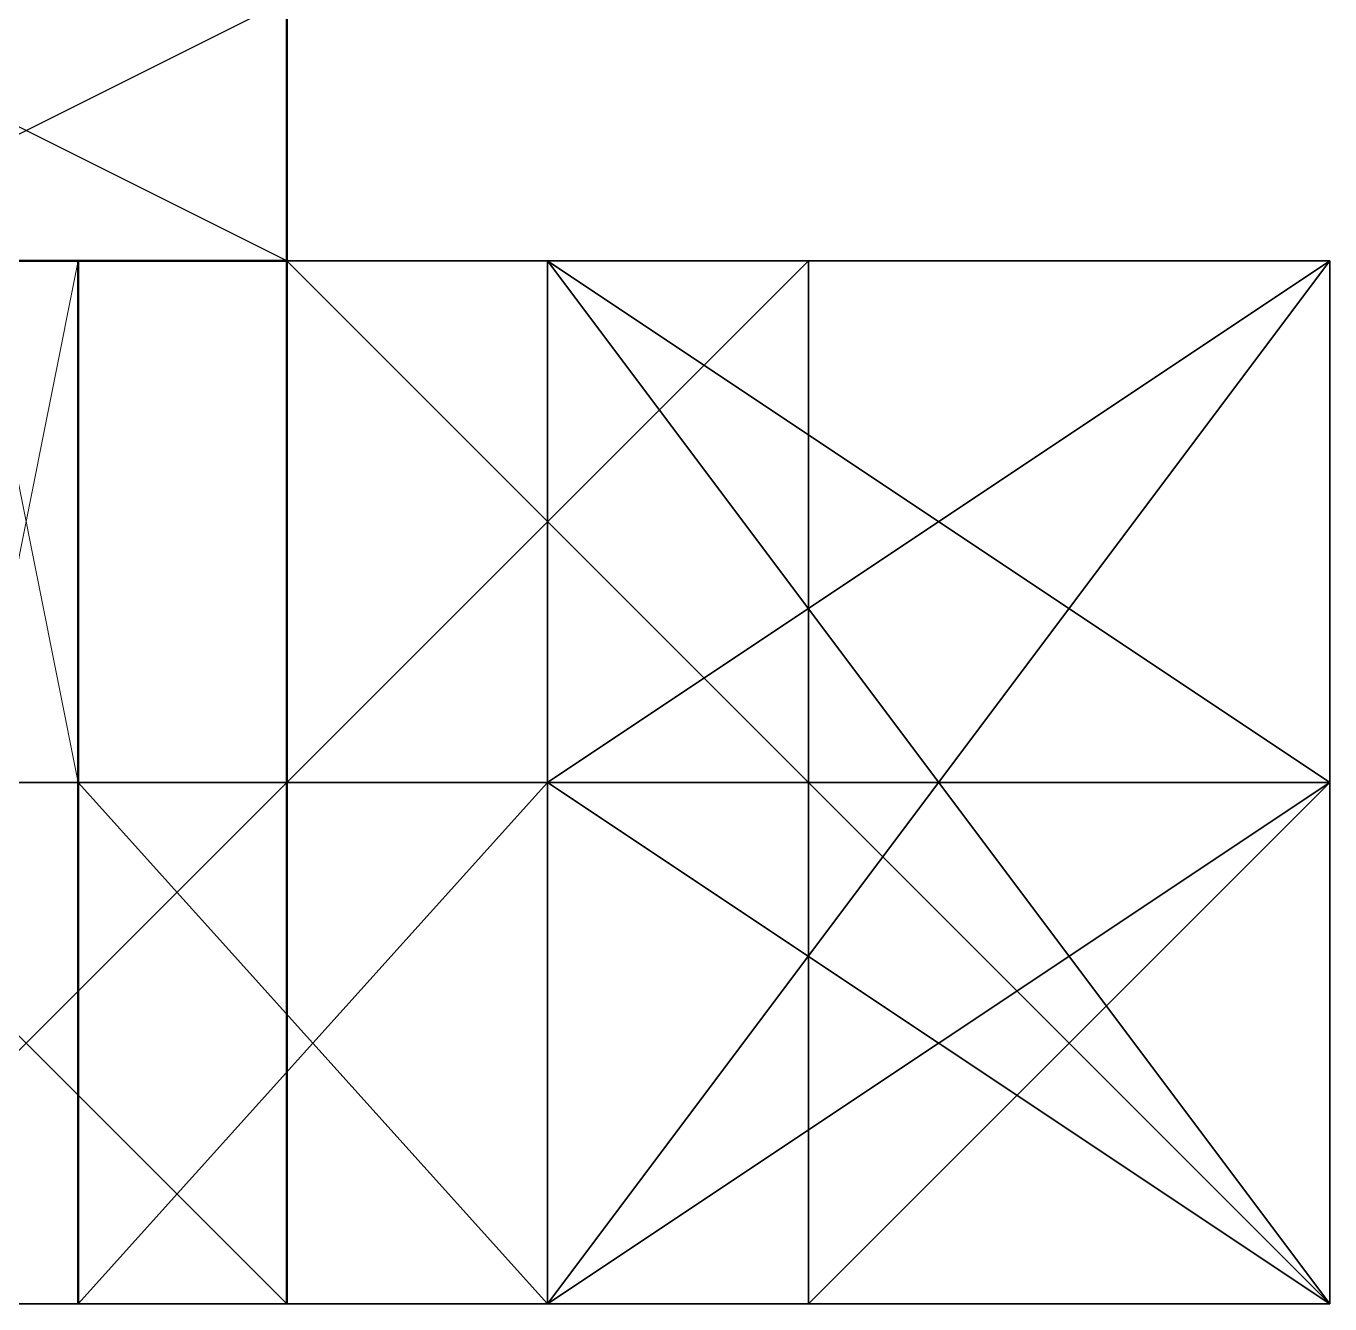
# Model space of a CAD drawing. Header units: metres. Extents: x -300 to 244, y -1173 to 40.
# Drawn here: x -280 to -260, y 0 to 19.6 of the extents above; entities that cross this region are included whole.
import ezdxf

# ---------------------------------------------------------------- set-up
doc = ezdxf.new("R2010")
doc.units = ezdxf.units.M
for name, color, linetype, lineweight in [('beam_x', 3, 'Continuous', 35), ('beam_y', 30, 'Continuous', 35), ('brace_floor', 7, 'Continuous', 18), ('brace_space', 250, 'Continuous', 35), ('brace_xz', 1, 'Continuous', 25), ('brace_yz', 6, 'Continuous', 25), ('bridge_beam', 6, 'Continuous', 50), ('bridge_brace_bot', 220, 'Continuous', 30), ('bridge_brace_face', 230, 'Continuous', 30), ('bridge_brace_top', 210, 'Continuous', 30), ('bridge_column', 200, 'Continuous', 40), ('bridge_shear_yz', 10, 'Continuous', 40), ('bridge_truss_side', 6, 'Continuous', 35), ('column', 5, 'Continuous', 50), ('core_wall', 44, 'Continuous', 50), ('OUTLINE', 9, 'Continuous', 25)]:
    doc.layers.add(name, color=color, linetype=linetype, lineweight=lineweight)

msp = doc.modelspace()

# ---------------------------------------------------------------- linework, layer by layer
at = {"layer": 'beam_x'}
for p, q in [((-284, 16), (-276, 16)), ((-284, 16, 9), (-276, 16, 9)), ((-284, 16, 15), (-276, 16, 15)), ((-284, 16, 21), (-276, 16, 21)), ((-284, 16, 27), (-276, 16, 27)), ((-284, 16, 33), (-276, 16, 33)), ((-284, 16, 39), (-276, 16, 39)), ((-284, 16, 45), (-276, 16, 45)), ((-284, 16, 51), (-276, 16, 51)), ((-284, 16, 57), (-276, 16, 57)), ((-284, 16, 63), (-276, 16, 63)), ((-284, 16, 69), (-276, 16, 69)), ((-284, 16, 75), (-276, 16, 75)), ((-280.8, 16, 81), (-279.2, 16, 81)), ((-280.8, 16, 87), (-279.2, 16, 87)), ((-280.8, 16, 93), (-279.2, 16, 93)), ((-280.8, 16, 99), (-279.2, 16, 99)), ((-280.8, 16, 105), (-279.2, 16, 105)), ((-280.8, 16, 111), (-279.2, 16, 111)), ((-280.8, 16, 117), (-279.2, 16, 117)), ((-280.8, 16, 123), (-279.2, 16, 123)), ((-280.8, 16, 129), (-279.2, 16, 129)), ((-280.8, 16, 135), (-279.2, 16, 135)), ((-280.8, 16, 141), (-279.2, 16, 141)), ((-280.8, 16, 147), (-279.2, 16, 147)), ((-280.8, 16, 153), (-279.2, 16, 153)), ((-279.2, 16, 81), (-272, 16, 81)), ((-279.2, 16, 87), (-272, 16, 87)), ((-279.2, 16, 93), (-272, 16, 93)), ((-279.2, 16, 99), (-272, 16, 99)), ((-279.2, 16, 105), (-272, 16, 105)), ((-279.2, 16, 111), (-272, 16, 111)), ((-279.2, 16, 117), (-272, 16, 117)), ((-279.2, 16, 123), (-272, 16, 123)), ((-279.2, 16, 129), (-272, 16, 129)), ((-279.2, 16, 135), (-272, 16, 135)), ((-279.2, 16, 141), (-272, 16, 141)), ((-279.2, 16, 147), (-272, 16, 147)), ((-279.2, 16, 153), (-272, 16, 153)), ((-276, 16), (-268, 16)), ((-276, 16, 9), (-268, 16, 9)), ((-276, 16, 15), (-268, 16, 15)), ((-276, 16, 21), (-268, 16, 21)), ((-276, 16, 27), (-268, 16, 27)), ((-276, 16, 33), (-268, 16, 33)), ((-276, 16, 39), (-268, 16, 39)), ((-276, 16, 45), (-268, 16, 45)), ((-276, 16, 51), (-268, 16, 51)), ((-276, 16, 57), (-268, 16, 57)), ((-276, 16, 63), (-268, 16, 63)), ((-276, 16, 69), (-268, 16, 69)), ((-276, 16, 75), (-268, 16, 75)), ((-268, 16), (-260, 16)), ((-268, 16, 9), (-260, 16, 9)), ((-268, 16, 15), (-260, 16, 15)), ((-268, 16, 21), (-260, 16, 21)), ((-268, 16, 27), (-260, 16, 27)), ((-268, 16, 33), (-260, 16, 33)), ((-268, 16, 39), (-260, 16, 39)), ((-268, 16, 45), (-260, 16, 45)), ((-268, 16, 51), (-260, 16, 51)), ((-268, 16, 57), (-260, 16, 57)), ((-268, 16, 63), (-260, 16, 63)), ((-268, 16, 69), (-260, 16, 69)), ((-268, 16, 75), (-260, 16, 75)), ((-284, 8), (-276, 8)), ((-284, 8, 9), (-276, 8, 9)), ((-284, 8, 15), (-276, 8, 15)), ((-284, 8, 21), (-276, 8, 21)), ((-284, 8, 27), (-276, 8, 27)), ((-284, 8, 33), (-276, 8, 33)), ((-284, 8, 39), (-276, 8, 39)), ((-284, 8, 45), (-276, 8, 45)), ((-284, 8, 51), (-276, 8, 51)), ((-284, 8, 57), (-276, 8, 57)), ((-284, 8, 63), (-276, 8, 63)), ((-284, 8, 69), (-276, 8, 69)), ((-284, 8, 75), (-276, 8, 75)), ((-280.8, 8, 81), (-279.2, 8, 81)), ((-280.8, 8, 87), (-279.2, 8, 87)), ((-280.8, 8, 93), (-279.2, 8, 93)), ((-280.8, 8, 99), (-279.2, 8, 99)), ((-280.8, 8, 105), (-279.2, 8, 105)), ((-280.8, 8, 111), (-279.2, 8, 111)), ((-280.8, 8, 117), (-279.2, 8, 117)), ((-280.8, 8, 123), (-279.2, 8, 123)), ((-280.8, 8, 129), (-279.2, 8, 129)), ((-280.8, 8, 135), (-279.2, 8, 135)), ((-280.8, 8, 141), (-279.2, 8, 141)), ((-280.8, 8, 147), (-279.2, 8, 147)), ((-280.8, 8, 153), (-279.2, 8, 153)), ((-279.2, 8, 81), (-272, 8, 81)), ((-279.2, 8, 87), (-272, 8, 87)), ((-279.2, 8, 93), (-272, 8, 93)), ((-279.2, 8, 99), (-272, 8, 99)), ((-279.2, 8, 105), (-272, 8, 105)), ((-279.2, 8, 111), (-272, 8, 111)), ((-279.2, 8, 117), (-272, 8, 117)), ((-279.2, 8, 123), (-272, 8, 123)), ((-279.2, 8, 129), (-272, 8, 129)), ((-279.2, 8, 135), (-272, 8, 135)), ((-279.2, 8, 141), (-272, 8, 141)), ((-279.2, 8, 147), (-272, 8, 147)), ((-279.2, 8, 153), (-272, 8, 153)), ((-276, 8), (-268, 8)), ((-276, 8, 9), (-268, 8, 9)), ((-276, 8, 15), (-268, 8, 15)), ((-276, 8, 21), (-268, 8, 21)), ((-276, 8, 27), (-268, 8, 27)), ((-276, 8, 33), (-268, 8, 33)), ((-276, 8, 39), (-268, 8, 39)), ((-276, 8, 45), (-268, 8, 45)), ((-276, 8, 51), (-268, 8, 51)), ((-276, 8, 57), (-268, 8, 57)), ((-276, 8, 63), (-268, 8, 63)), ((-276, 8, 69), (-268, 8, 69)), ((-276, 8, 75), (-268, 8, 75)), ((-268, 8), (-260, 8)), ((-268, 8, 9), (-260, 8, 9)), ((-268, 8, 15), (-260, 8, 15)), ((-268, 8, 21), (-260, 8, 21)), ((-268, 8, 27), (-260, 8, 27)), ((-268, 8, 33), (-260, 8, 33)), ((-268, 8, 39), (-260, 8, 39)), ((-268, 8, 45), (-260, 8, 45)), ((-268, 8, 51), (-260, 8, 51)), ((-268, 8, 57), (-260, 8, 57)), ((-268, 8, 63), (-260, 8, 63)), ((-268, 8, 69), (-260, 8, 69)), ((-268, 8, 75), (-260, 8, 75)), ((-284, 0), (-276, 0)), ((-284, 0, 9), (-276, 0, 9)), ((-284, 0, 15), (-276, 0, 15)), ((-284, 0, 21), (-276, 0, 21)), ((-284, 0, 27), (-276, 0, 27)), ((-284, 0, 33), (-276, 0, 33)), ((-284, 0, 39), (-276, 0, 39)), ((-284, 0, 45), (-276, 0, 45)), ((-284, 0, 51), (-276, 0, 51)), ((-284, 0, 57), (-276, 0, 57)), ((-284, 0, 63), (-276, 0, 63)), ((-284, 0, 69), (-276, 0, 69)), ((-284, 0, 75), (-276, 0, 75)), ((-280.8, 0, 81), (-279.2, 0, 81)), ((-280.8, 0, 87), (-279.2, 0, 87)), ((-280.8, 0, 93), (-279.2, 0, 93)), ((-280.8, 0, 99), (-279.2, 0, 99)), ((-280.8, 0, 105), (-279.2, 0, 105)), ((-280.8, 0, 111), (-279.2, 0, 111)), ((-280.8, 0, 117), (-279.2, 0, 117)), ((-280.8, 0, 123), (-279.2, 0, 123)), ((-280.8, 0, 129), (-279.2, 0, 129)), ((-280.8, 0, 135), (-279.2, 0, 135)), ((-280.8, 0, 141), (-279.2, 0, 141)), ((-280.8, 0, 147), (-279.2, 0, 147)), ((-280.8, 0, 153), (-279.2, 0, 153)), ((-279.2, 0, 81), (-272, 0, 81)), ((-279.2, 0, 87), (-272, 0, 87)), ((-279.2, 0, 93), (-272, 0, 93)), ((-279.2, 0, 99), (-272, 0, 99)), ((-279.2, 0, 105), (-272, 0, 105)), ((-279.2, 0, 111), (-272, 0, 111)), ((-279.2, 0, 117), (-272, 0, 117)), ((-279.2, 0, 123), (-272, 0, 123)), ((-279.2, 0, 129), (-272, 0, 129)), ((-279.2, 0, 135), (-272, 0, 135)), ((-279.2, 0, 141), (-272, 0, 141)), ((-279.2, 0, 147), (-272, 0, 147)), ((-279.2, 0, 153), (-272, 0, 153)), ((-276, 0), (-268, 0)), ((-276, 0, 9), (-268, 0, 9)), ((-276, 0, 15), (-268, 0, 15)), ((-276, 0, 21), (-268, 0, 21)), ((-276, 0, 27), (-268, 0, 27)), ((-276, 0, 33), (-268, 0, 33)), ((-276, 0, 39), (-268, 0, 39)), ((-276, 0, 45), (-268, 0, 45)), ((-276, 0, 51), (-268, 0, 51)), ((-276, 0, 57), (-268, 0, 57)), ((-276, 0, 63), (-268, 0, 63)), ((-276, 0, 69), (-268, 0, 69)), ((-276, 0, 75), (-268, 0, 75)), ((-268, 0), (-260, 0)), ((-268, 0, 9), (-260, 0, 9)), ((-268, 0, 15), (-260, 0, 15)), ((-268, 0, 21), (-260, 0, 21)), ((-268, 0, 27), (-260, 0, 27)), ((-268, 0, 33), (-260, 0, 33)), ((-268, 0, 39), (-260, 0, 39)), ((-268, 0, 45), (-260, 0, 45)), ((-268, 0, 51), (-260, 0, 51)), ((-268, 0, 57), (-260, 0, 57)), ((-268, 0, 63), (-260, 0, 63)), ((-268, 0, 69), (-260, 0, 69)), ((-268, 0, 75), (-260, 0, 75))]:
    msp.add_line(p, q, dxfattribs=at)
at = {"layer": 'beam_y'}
for p, q in [((-279.2, 8, 81), (-279.2, 16, 81)), ((-279.2, 8, 87), (-279.2, 16, 87)), ((-279.2, 8, 93), (-279.2, 16, 93)), ((-279.2, 8, 99), (-279.2, 16, 99)), ((-279.2, 8, 105), (-279.2, 16, 105)), ((-279.2, 8, 111), (-279.2, 16, 111)), ((-279.2, 8, 117), (-279.2, 16, 117)), ((-279.2, 8, 123), (-279.2, 16, 123)), ((-279.2, 8, 129), (-279.2, 16, 129)), ((-279.2, 8, 135), (-279.2, 16, 135)), ((-279.2, 8, 141), (-279.2, 16, 141)), ((-279.2, 8, 147), (-279.2, 16, 147)), ((-279.2, 8, 153), (-279.2, 16, 153)), ((-276, 8), (-276, 16)), ((-276, 8, 9), (-276, 16, 9)), ((-276, 8, 15), (-276, 16, 15)), ((-276, 8, 21), (-276, 16, 21)), ((-276, 8, 27), (-276, 16, 27)), ((-276, 8, 33), (-276, 16, 33)), ((-276, 8, 39), (-276, 16, 39)), ((-276, 8, 45), (-276, 16, 45)), ((-276, 8, 51), (-276, 16, 51)), ((-276, 8, 57), (-276, 16, 57)), ((-276, 8, 63), (-276, 16, 63)), ((-276, 8, 69), (-276, 16, 69)), ((-276, 8, 75), (-276, 16, 75)), ((-272, 8, 81), (-272, 16, 81)), ((-272, 8, 87), (-272, 16, 87)), ((-272, 8, 93), (-272, 16, 93)), ((-272, 8, 99), (-272, 16, 99)), ((-272, 8, 105), (-272, 16, 105)), ((-272, 8, 111), (-272, 16, 111)), ((-272, 8, 117), (-272, 16, 117)), ((-272, 8, 123), (-272, 16, 123)), ((-272, 8, 129), (-272, 16, 129)), ((-272, 8, 135), (-272, 16, 135)), ((-272, 8, 141), (-272, 16, 141)), ((-272, 8, 147), (-272, 16, 147)), ((-272, 8, 153), (-272, 16, 153)), ((-268, 8), (-268, 16)), ((-268, 8, 9), (-268, 16, 9)), ((-268, 8, 15), (-268, 16, 15)), ((-268, 8, 21), (-268, 16, 21)), ((-268, 8, 27), (-268, 16, 27)), ((-268, 8, 33), (-268, 16, 33)), ((-268, 8, 39), (-268, 16, 39)), ((-268, 8, 45), (-268, 16, 45)), ((-268, 8, 51), (-268, 16, 51)), ((-268, 8, 57), (-268, 16, 57)), ((-268, 8, 63), (-268, 16, 63)), ((-268, 8, 69), (-268, 16, 69)), ((-268, 8, 75), (-268, 16, 75)), ((-260, 8), (-260, 16)), ((-260, 8, 9), (-260, 16, 9)), ((-260, 8, 15), (-260, 16, 15)), ((-260, 8, 21), (-260, 16, 21)), ((-260, 8, 27), (-260, 16, 27)), ((-260, 8, 33), (-260, 16, 33)), ((-260, 8, 39), (-260, 16, 39)), ((-260, 8, 45), (-260, 16, 45)), ((-260, 8, 51), (-260, 16, 51)), ((-260, 8, 57), (-260, 16, 57)), ((-260, 8, 63), (-260, 16, 63)), ((-260, 8, 69), (-260, 16, 69)), ((-260, 8, 75), (-260, 16, 75)), ((-279.2, 0, 81), (-279.2, 8, 81)), ((-279.2, 0, 87), (-279.2, 8, 87)), ((-279.2, 0, 93), (-279.2, 8, 93)), ((-279.2, 0, 99), (-279.2, 8, 99)), ((-279.2, 0, 105), (-279.2, 8, 105)), ((-279.2, 0, 111), (-279.2, 8, 111)), ((-279.2, 0, 117), (-279.2, 8, 117)), ((-279.2, 0, 123), (-279.2, 8, 123)), ((-279.2, 0, 129), (-279.2, 8, 129)), ((-279.2, 0, 135), (-279.2, 8, 135)), ((-279.2, 0, 141), (-279.2, 8, 141)), ((-279.2, 0, 147), (-279.2, 8, 147)), ((-279.2, 0, 153), (-279.2, 8, 153)), ((-276, 0), (-276, 8)), ((-276, 0, 9), (-276, 8, 9)), ((-276, 0, 15), (-276, 8, 15)), ((-276, 0, 21), (-276, 8, 21)), ((-276, 0, 27), (-276, 8, 27)), ((-276, 0, 33), (-276, 8, 33)), ((-276, 0, 39), (-276, 8, 39)), ((-276, 0, 45), (-276, 8, 45)), ((-276, 0, 51), (-276, 8, 51)), ((-276, 0, 57), (-276, 8, 57)), ((-276, 0, 63), (-276, 8, 63)), ((-276, 0, 69), (-276, 8, 69)), ((-276, 0, 75), (-276, 8, 75)), ((-272, 0, 81), (-272, 8, 81)), ((-272, 0, 87), (-272, 8, 87)), ((-272, 0, 93), (-272, 8, 93)), ((-272, 0, 99), (-272, 8, 99)), ((-272, 0, 105), (-272, 8, 105)), ((-272, 0, 111), (-272, 8, 111)), ((-272, 0, 117), (-272, 8, 117)), ((-272, 0, 123), (-272, 8, 123)), ((-272, 0, 129), (-272, 8, 129)), ((-272, 0, 135), (-272, 8, 135)), ((-272, 0, 141), (-272, 8, 141)), ((-272, 0, 147), (-272, 8, 147)), ((-272, 0, 153), (-272, 8, 153)), ((-268, 0), (-268, 8)), ((-268, 0, 9), (-268, 8, 9)), ((-268, 0, 15), (-268, 8, 15)), ((-268, 0, 21), (-268, 8, 21)), ((-268, 0, 27), (-268, 8, 27)), ((-268, 0, 33), (-268, 8, 33)), ((-268, 0, 39), (-268, 8, 39)), ((-268, 0, 45), (-268, 8, 45)), ((-268, 0, 51), (-268, 8, 51)), ((-268, 0, 57), (-268, 8, 57)), ((-268, 0, 63), (-268, 8, 63)), ((-268, 0, 69), (-268, 8, 69)), ((-268, 0, 75), (-268, 8, 75)), ((-260, 0), (-260, 8)), ((-260, 0, 9), (-260, 8, 9)), ((-260, 0, 15), (-260, 8, 15)), ((-260, 0, 21), (-260, 8, 21)), ((-260, 0, 27), (-260, 8, 27)), ((-260, 0, 33), (-260, 8, 33)), ((-260, 0, 39), (-260, 8, 39)), ((-260, 0, 45), (-260, 8, 45)), ((-260, 0, 51), (-260, 8, 51)), ((-260, 0, 57), (-260, 8, 57)), ((-260, 0, 63), (-260, 8, 63)), ((-260, 0, 69), (-260, 8, 69)), ((-260, 0, 75), (-260, 8, 75))]:
    msp.add_line(p, q, dxfattribs=at)
at = {"layer": 'brace_floor'}
for p, q in [((-280.8, 8, 111), (-279.2, 16, 111)), ((-279.2, 8, 111), (-280.8, 16, 111)), ((-280.8, 8, 147), (-279.2, 16, 147)), ((-279.2, 8, 147), (-280.8, 16, 147)), ((-276, 8), (-268, 16)), ((-268, 8), (-276, 16)), ((-276, 8, 39), (-268, 16, 39)), ((-268, 8, 39), (-276, 16, 39)), ((-276, 8, 75), (-268, 16, 75)), ((-268, 8, 75), (-276, 16, 75)), ((-284, 0), (-276, 8)), ((-276, 0), (-284, 8)), ((-284, 0, 39), (-276, 8, 39)), ((-276, 0, 39), (-284, 8, 39)), ((-284, 0, 75), (-276, 8, 75)), ((-276, 0, 75), (-284, 8, 75)), ((-279.2, 0, 111), (-272, 8, 111)), ((-272, 0, 111), (-279.2, 8, 111)), ((-279.2, 0, 147), (-272, 8, 147)), ((-272, 0, 147), (-279.2, 8, 147)), ((-268, 0), (-260, 8)), ((-260, 0), (-268, 8)), ((-268, 0, 39), (-260, 8, 39)), ((-260, 0, 39), (-268, 8, 39)), ((-268, 0, 75), (-260, 8, 75)), ((-260, 0, 75), (-268, 8, 75))]:
    msp.add_line(p, q, dxfattribs=at)
at = {"layer": 'brace_space'}
for p, q in [((-260, 0, 75), (-272, 16, 81)), ((-260, 8, 75), (-272, 16, 81)), ((-260, 16, 75), (-272, 0, 81)), ((-260, 16, 75), (-272, 8, 81)), ((-260, 16, 75), (-272, 16, 81)), ((-260, 0, 75), (-272, 8, 81)), ((-260, 8, 75), (-272, 0, 81)), ((-260, 8, 75), (-272, 8, 81)), ((-260, 0, 75), (-272, 0, 81))]:
    msp.add_line(p, q, dxfattribs=at)
at = {"layer": 'brace_xz'}
for p, q in [((-284, 16), (-276, 16, 9)), ((-276, 16), (-284, 16, 9)), ((-284, 16, 27), (-276, 16, 39)), ((-276, 16, 27), (-284, 16, 39)), ((-284, 16, 51), (-276, 16, 63)), ((-276, 16, 51), (-284, 16, 63)), ((-279.2, 16, 87), (-272, 16, 99)), ((-272, 16, 87), (-279.2, 16, 99)), ((-279.2, 16, 99), (-272, 16, 111)), ((-272, 16, 99), (-279.2, 16, 111)), ((-279.2, 16, 111), (-272, 16, 123)), ((-272, 16, 111), (-279.2, 16, 123)), ((-279.2, 16, 123), (-272, 16, 135)), ((-272, 16, 123), (-279.2, 16, 135)), ((-279.2, 16, 135), (-272, 16, 147)), ((-272, 16, 135), (-279.2, 16, 147)), ((-276, 16), (-268, 16, 9)), ((-268, 16), (-276, 16, 9)), ((-276, 16, 15), (-268, 16, 27)), ((-268, 16, 15), (-276, 16, 27)), ((-276, 16, 39), (-268, 16, 51)), ((-268, 16, 39), (-276, 16, 51)), ((-276, 16, 63), (-268, 16, 75)), ((-268, 16, 63), (-276, 16, 75)), ((-268, 16), (-260, 16, 9)), ((-260, 16), (-268, 16, 9)), ((-268, 16, 27), (-260, 16, 39)), ((-260, 16, 27), (-268, 16, 39)), ((-268, 16, 51), (-260, 16, 63)), ((-260, 16, 51), (-268, 16, 63)), ((-284, 8), (-276, 8, 9)), ((-276, 8), (-284, 8, 9)), ((-284, 8, 15), (-276, 8, 27)), ((-276, 8, 15), (-284, 8, 27)), ((-284, 8, 39), (-276, 8, 51)), ((-276, 8, 39), (-284, 8, 51)), ((-284, 8, 63), (-276, 8, 75)), ((-276, 8, 63), (-284, 8, 75)), ((-279.2, 8, 87), (-272, 8, 99)), ((-272, 8, 87), (-279.2, 8, 99)), ((-279.2, 8, 99), (-272, 8, 111)), ((-272, 8, 99), (-279.2, 8, 111)), ((-279.2, 8, 111), (-272, 8, 123)), ((-272, 8, 111), (-279.2, 8, 123)), ((-279.2, 8, 123), (-272, 8, 135)), ((-272, 8, 123), (-279.2, 8, 135)), ((-279.2, 8, 135), (-272, 8, 147)), ((-272, 8, 135), (-279.2, 8, 147)), ((-276, 8), (-268, 8, 9)), ((-268, 8), (-276, 8, 9)), ((-276, 8, 27), (-268, 8, 39)), ((-268, 8, 27), (-276, 8, 39)), ((-276, 8, 51), (-268, 8, 63)), ((-268, 8, 51), (-276, 8, 63)), ((-268, 8), (-260, 8, 9)), ((-260, 8), (-268, 8, 9)), ((-268, 8, 15), (-260, 8, 27)), ((-260, 8, 15), (-268, 8, 27)), ((-268, 8, 39), (-260, 8, 51)), ((-260, 8, 39), (-268, 8, 51)), ((-268, 8, 63), (-260, 8, 75)), ((-260, 8, 63), (-268, 8, 75)), ((-284, 0), (-276, 0, 9)), ((-276, 0), (-284, 0, 9)), ((-284, 0, 27), (-276, 0, 39)), ((-276, 0, 27), (-284, 0, 39)), ((-284, 0, 51), (-276, 0, 63)), ((-276, 0, 51), (-284, 0, 63)), ((-279.2, 0, 87), (-272, 0, 99)), ((-272, 0, 87), (-279.2, 0, 99)), ((-279.2, 0, 99), (-272, 0, 111)), ((-272, 0, 99), (-279.2, 0, 111)), ((-279.2, 0, 111), (-272, 0, 123)), ((-272, 0, 111), (-279.2, 0, 123)), ((-279.2, 0, 123), (-272, 0, 135)), ((-272, 0, 123), (-279.2, 0, 135)), ((-279.2, 0, 135), (-272, 0, 147)), ((-272, 0, 135), (-279.2, 0, 147)), ((-276, 0), (-268, 0, 9)), ((-268, 0), (-276, 0, 9)), ((-276, 0, 15), (-268, 0, 27)), ((-268, 0, 15), (-276, 0, 27)), ((-276, 0, 39), (-268, 0, 51)), ((-268, 0, 39), (-276, 0, 51)), ((-276, 0, 63), (-268, 0, 75)), ((-268, 0, 63), (-276, 0, 75)), ((-268, 0), (-260, 0, 9)), ((-260, 0), (-268, 0, 9)), ((-268, 0, 27), (-260, 0, 39)), ((-260, 0, 27), (-268, 0, 39)), ((-268, 0, 51), (-260, 0, 63)), ((-260, 0, 51), (-268, 0, 63))]:
    msp.add_line(p, q, dxfattribs=at)
at = {"layer": 'brace_yz'}
for p, q in [((-276, 8), (-276, 16, 9)), ((-276, 16), (-276, 8, 9)), ((-272, 8, 99), (-272, 16, 111)), ((-272, 16, 99), (-272, 8, 111)), ((-272, 8, 123), (-272, 16, 135)), ((-272, 16, 123), (-272, 8, 135)), ((-268, 8), (-268, 16, 9)), ((-268, 16), (-268, 8, 9)), ((-260, 8), (-260, 16, 9)), ((-260, 16), (-260, 8, 9)), ((-260, 8, 15), (-260, 16, 27)), ((-260, 16, 15), (-260, 8, 27)), ((-260, 8, 27), (-260, 16, 39)), ((-260, 16, 27), (-260, 8, 39)), ((-260, 8, 39), (-260, 16, 51)), ((-260, 16, 39), (-260, 8, 51)), ((-260, 8, 51), (-260, 16, 63)), ((-260, 16, 51), (-260, 8, 63)), ((-260, 8, 63), (-260, 16, 75)), ((-260, 16, 63), (-260, 8, 75)), ((-276, 0), (-276, 8, 9)), ((-276, 8), (-276, 0, 9)), ((-272, 0, 99), (-272, 8, 111)), ((-272, 8, 99), (-272, 0, 111)), ((-272, 0, 123), (-272, 8, 135)), ((-272, 8, 123), (-272, 0, 135)), ((-268, 0), (-268, 8, 9)), ((-268, 8), (-268, 0, 9)), ((-260, 0), (-260, 8, 9)), ((-260, 8), (-260, 0, 9)), ((-260, 0, 15), (-260, 8, 27)), ((-260, 8, 15), (-260, 0, 27)), ((-260, 0, 27), (-260, 8, 39)), ((-260, 8, 27), (-260, 0, 39)), ((-260, 0, 39), (-260, 8, 51)), ((-260, 8, 39), (-260, 0, 51)), ((-260, 0, 51), (-260, 8, 63)), ((-260, 8, 51), (-260, 0, 63)), ((-260, 0, 63), (-260, 8, 75)), ((-260, 8, 63), (-260, 0, 75))]:
    msp.add_line(p, q, dxfattribs=at)
at = {"layer": 'bridge_beam'}
for p, q in [((-276, 16, 33), (-276, 20, 33)), ((-276, 16, 39), (-276, 20, 39)), ((-276, 16, 69), (-276, 20, 69)), ((-276, 16, 75), (-276, 20, 75)), ((-276, 16, 105), (-276, 20, 105)), ((-276, 16, 111), (-276, 20, 111)), ((-276, 16, 141), (-276, 20, 141)), ((-276, 16, 153), (-276, 20, 153)), ((-284, 16, 33), (-276, 16, 33)), ((-284, 16, 39), (-276, 16, 39)), ((-284, 16, 69), (-276, 16, 69)), ((-284, 16, 75), (-276, 16, 75)), ((-284, 16, 105), (-276, 16, 105)), ((-284, 16, 111), (-276, 16, 111)), ((-284, 16, 141), (-276, 16, 141)), ((-284, 16, 153), (-276, 16, 153))]:
    msp.add_line(p, q, dxfattribs=at)
at = {"layer": 'bridge_brace_bot'}
for p, q in [((-284, 16, 33), (-276, 20, 33)), ((-276, 16, 33), (-284, 20, 33)), ((-284, 16, 69), (-276, 20, 69)), ((-276, 16, 69), (-284, 20, 69)), ((-284, 16, 105), (-276, 20, 105)), ((-276, 16, 105), (-284, 20, 105)), ((-284, 16, 141), (-276, 20, 141)), ((-276, 16, 141), (-284, 20, 141))]:
    msp.add_line(p, q, dxfattribs=at)
at = {"layer": 'bridge_brace_face'}
for p, q in [((-284, 16, 33), (-276, 16, 39)), ((-276, 16, 33), (-284, 16, 39)), ((-284, 16, 69), (-276, 16, 75)), ((-276, 16, 69), (-284, 16, 75)), ((-284, 16, 105), (-276, 16, 111)), ((-276, 16, 105), (-284, 16, 111)), ((-284, 16, 141), (-276, 16, 153)), ((-276, 16, 141), (-284, 16, 153))]:
    msp.add_line(p, q, dxfattribs=at)
at = {"layer": 'bridge_brace_top'}
for p, q in [((-284, 16, 39), (-276, 20, 39)), ((-276, 16, 39), (-284, 20, 39)), ((-284, 16, 75), (-276, 20, 75)), ((-276, 16, 75), (-284, 20, 75)), ((-284, 16, 111), (-276, 20, 111)), ((-276, 16, 111), (-284, 20, 111)), ((-284, 16, 153), (-276, 20, 153)), ((-276, 16, 153), (-284, 20, 153))]:
    msp.add_line(p, q, dxfattribs=at)
at = {"layer": 'bridge_column'}
for p, q in [((-276, 16, 33), (-276, 16, 39)), ((-276, 16, 69), (-276, 16, 75)), ((-276, 16, 105), (-276, 16, 111)), ((-276, 16, 141), (-276, 16, 153))]:
    msp.add_line(p, q, dxfattribs=at)
at = {"layer": 'bridge_shear_yz'}
for p, q in [((-276, 16, 33), (-276, 20, 39)), ((-276, 16, 39), (-276, 20, 33)), ((-276, 16, 69), (-276, 20, 75)), ((-276, 16, 75), (-276, 20, 69)), ((-276, 16, 105), (-276, 20, 111)), ((-276, 16, 111), (-276, 20, 105)), ((-276, 16, 141), (-276, 20, 153)), ((-276, 16, 153), (-276, 20, 141))]:
    msp.add_line(p, q, dxfattribs=at)
at = {"layer": 'bridge_truss_side'}
for p, q in [((-276, 16, 33), (-276, 20, 39)), ((-276, 16, 39), (-276, 20, 33)), ((-276, 16, 69), (-276, 20, 75)), ((-276, 16, 75), (-276, 20, 69)), ((-276, 16, 105), (-276, 20, 111)), ((-276, 16, 111), (-276, 20, 105)), ((-276, 16, 141), (-276, 20, 153)), ((-276, 16, 153), (-276, 20, 141))]:
    msp.add_line(p, q, dxfattribs=at)
at = {"layer": 'column'}
for p, q in [((-279.2, 16, 81), (-279.2, 16, 87)), ((-279.2, 16, 87), (-279.2, 16, 93)), ((-279.2, 16, 93), (-279.2, 16, 99)), ((-279.2, 16, 99), (-279.2, 16, 105)), ((-279.2, 16, 105), (-279.2, 16, 111)), ((-279.2, 16, 111), (-279.2, 16, 117)), ((-279.2, 16, 117), (-279.2, 16, 123)), ((-279.2, 16, 123), (-279.2, 16, 129)), ((-279.2, 16, 129), (-279.2, 16, 135)), ((-279.2, 16, 135), (-279.2, 16, 141)), ((-279.2, 16, 141), (-279.2, 16, 147)), ((-279.2, 16, 147), (-279.2, 16, 153)), ((-276, 16), (-276, 16, 9)), ((-276, 16, 9), (-276, 16, 15)), ((-276, 16, 15), (-276, 16, 21)), ((-276, 16, 21), (-276, 16, 27)), ((-276, 16, 27), (-276, 16, 33)), ((-276, 16, 33), (-276, 16, 39)), ((-276, 16, 39), (-276, 16, 45)), ((-276, 16, 45), (-276, 16, 51)), ((-276, 16, 51), (-276, 16, 57)), ((-276, 16, 57), (-276, 16, 63)), ((-276, 16, 63), (-276, 16, 69)), ((-276, 16, 69), (-276, 16, 75)), ((-272, 16, 81), (-272, 16, 87)), ((-272, 16, 87), (-272, 16, 93)), ((-272, 16, 93), (-272, 16, 99)), ((-272, 16, 99), (-272, 16, 105)), ((-272, 16, 105), (-272, 16, 111)), ((-272, 16, 111), (-272, 16, 117)), ((-272, 16, 117), (-272, 16, 123)), ((-272, 16, 123), (-272, 16, 129)), ((-272, 16, 129), (-272, 16, 135)), ((-272, 16, 135), (-272, 16, 141)), ((-272, 16, 141), (-272, 16, 147)), ((-272, 16, 147), (-272, 16, 153)), ((-268, 16), (-268, 16, 9)), ((-268, 16, 9), (-268, 16, 15)), ((-268, 16, 15), (-268, 16, 21)), ((-268, 16, 21), (-268, 16, 27)), ((-268, 16, 27), (-268, 16, 33)), ((-268, 16, 33), (-268, 16, 39)), ((-268, 16, 39), (-268, 16, 45)), ((-268, 16, 45), (-268, 16, 51)), ((-268, 16, 51), (-268, 16, 57)), ((-268, 16, 57), (-268, 16, 63)), ((-268, 16, 63), (-268, 16, 69)), ((-268, 16, 69), (-268, 16, 75)), ((-260, 16), (-260, 16, 9)), ((-260, 16, 9), (-260, 16, 15)), ((-260, 16, 15), (-260, 16, 21)), ((-260, 16, 21), (-260, 16, 27)), ((-260, 16, 27), (-260, 16, 33)), ((-260, 16, 33), (-260, 16, 39)), ((-260, 16, 39), (-260, 16, 45)), ((-260, 16, 45), (-260, 16, 51)), ((-260, 16, 51), (-260, 16, 57)), ((-260, 16, 57), (-260, 16, 63)), ((-260, 16, 63), (-260, 16, 69)), ((-260, 16, 69), (-260, 16, 75)), ((-279.2, 8, 81), (-279.2, 8, 87)), ((-279.2, 8, 87), (-279.2, 8, 93)), ((-279.2, 8, 93), (-279.2, 8, 99)), ((-279.2, 8, 99), (-279.2, 8, 105)), ((-279.2, 8, 105), (-279.2, 8, 111)), ((-279.2, 8, 111), (-279.2, 8, 117)), ((-279.2, 8, 117), (-279.2, 8, 123)), ((-279.2, 8, 123), (-279.2, 8, 129)), ((-279.2, 8, 129), (-279.2, 8, 135)), ((-279.2, 8, 135), (-279.2, 8, 141)), ((-279.2, 8, 141), (-279.2, 8, 147)), ((-279.2, 8, 147), (-279.2, 8, 153)), ((-276, 8), (-276, 8, 9)), ((-276, 8, 9), (-276, 8, 15)), ((-276, 8, 15), (-276, 8, 21)), ((-276, 8, 21), (-276, 8, 27)), ((-276, 8, 27), (-276, 8, 33)), ((-276, 8, 33), (-276, 8, 39)), ((-276, 8, 39), (-276, 8, 45)), ((-276, 8, 45), (-276, 8, 51)), ((-276, 8, 51), (-276, 8, 57)), ((-276, 8, 57), (-276, 8, 63)), ((-276, 8, 63), (-276, 8, 69)), ((-276, 8, 69), (-276, 8, 75)), ((-272, 8, 81), (-272, 8, 87)), ((-272, 8, 87), (-272, 8, 93)), ((-272, 8, 93), (-272, 8, 99)), ((-272, 8, 99), (-272, 8, 105)), ((-272, 8, 105), (-272, 8, 111)), ((-272, 8, 111), (-272, 8, 117)), ((-272, 8, 117), (-272, 8, 123)), ((-272, 8, 123), (-272, 8, 129)), ((-272, 8, 129), (-272, 8, 135)), ((-272, 8, 135), (-272, 8, 141)), ((-272, 8, 141), (-272, 8, 147)), ((-272, 8, 147), (-272, 8, 153)), ((-268, 8), (-268, 8, 9)), ((-268, 8, 9), (-268, 8, 15)), ((-268, 8, 15), (-268, 8, 21)), ((-268, 8, 21), (-268, 8, 27)), ((-268, 8, 27), (-268, 8, 33)), ((-268, 8, 33), (-268, 8, 39)), ((-268, 8, 39), (-268, 8, 45)), ((-268, 8, 45), (-268, 8, 51)), ((-268, 8, 51), (-268, 8, 57)), ((-268, 8, 57), (-268, 8, 63)), ((-268, 8, 63), (-268, 8, 69)), ((-268, 8, 69), (-268, 8, 75)), ((-260, 8), (-260, 8, 9)), ((-260, 8, 9), (-260, 8, 15)), ((-260, 8, 15), (-260, 8, 21)), ((-260, 8, 21), (-260, 8, 27)), ((-260, 8, 27), (-260, 8, 33)), ((-260, 8, 33), (-260, 8, 39)), ((-260, 8, 39), (-260, 8, 45)), ((-260, 8, 45), (-260, 8, 51)), ((-260, 8, 51), (-260, 8, 57)), ((-260, 8, 57), (-260, 8, 63)), ((-260, 8, 63), (-260, 8, 69)), ((-260, 8, 69), (-260, 8, 75)), ((-279.2, 0, 81), (-279.2, 0, 87)), ((-279.2, 0, 87), (-279.2, 0, 93)), ((-279.2, 0, 93), (-279.2, 0, 99)), ((-279.2, 0, 99), (-279.2, 0, 105)), ((-279.2, 0, 105), (-279.2, 0, 111)), ((-279.2, 0, 111), (-279.2, 0, 117)), ((-279.2, 0, 117), (-279.2, 0, 123)), ((-279.2, 0, 123), (-279.2, 0, 129)), ((-279.2, 0, 129), (-279.2, 0, 135)), ((-279.2, 0, 135), (-279.2, 0, 141)), ((-279.2, 0, 141), (-279.2, 0, 147)), ((-279.2, 0, 147), (-279.2, 0, 153)), ((-276, 0), (-276, 0, 9)), ((-276, 0, 9), (-276, 0, 15)), ((-276, 0, 15), (-276, 0, 21)), ((-276, 0, 21), (-276, 0, 27)), ((-276, 0, 27), (-276, 0, 33)), ((-276, 0, 33), (-276, 0, 39)), ((-276, 0, 39), (-276, 0, 45)), ((-276, 0, 45), (-276, 0, 51)), ((-276, 0, 51), (-276, 0, 57)), ((-276, 0, 57), (-276, 0, 63)), ((-276, 0, 63), (-276, 0, 69)), ((-276, 0, 69), (-276, 0, 75)), ((-272, 0, 81), (-272, 0, 87)), ((-272, 0, 87), (-272, 0, 93)), ((-272, 0, 93), (-272, 0, 99)), ((-272, 0, 99), (-272, 0, 105)), ((-272, 0, 105), (-272, 0, 111)), ((-272, 0, 111), (-272, 0, 117)), ((-272, 0, 117), (-272, 0, 123)), ((-272, 0, 123), (-272, 0, 129)), ((-272, 0, 129), (-272, 0, 135)), ((-272, 0, 135), (-272, 0, 141)), ((-272, 0, 141), (-272, 0, 147)), ((-272, 0, 147), (-272, 0, 153)), ((-268, 0), (-268, 0, 9)), ((-268, 0, 9), (-268, 0, 15)), ((-268, 0, 15), (-268, 0, 21)), ((-268, 0, 21), (-268, 0, 27)), ((-268, 0, 27), (-268, 0, 33)), ((-268, 0, 33), (-268, 0, 39)), ((-268, 0, 39), (-268, 0, 45)), ((-268, 0, 45), (-268, 0, 51)), ((-268, 0, 51), (-268, 0, 57)), ((-268, 0, 57), (-268, 0, 63)), ((-268, 0, 63), (-268, 0, 69)), ((-268, 0, 69), (-268, 0, 75)), ((-260, 0), (-260, 0, 9)), ((-260, 0, 9), (-260, 0, 15)), ((-260, 0, 15), (-260, 0, 21)), ((-260, 0, 21), (-260, 0, 27)), ((-260, 0, 27), (-260, 0, 33)), ((-260, 0, 33), (-260, 0, 39)), ((-260, 0, 39), (-260, 0, 45)), ((-260, 0, 45), (-260, 0, 51)), ((-260, 0, 51), (-260, 0, 57)), ((-260, 0, 57), (-260, 0, 63)), ((-260, 0, 63), (-260, 0, 69)), ((-260, 0, 69), (-260, 0, 75))]:
    msp.add_line(p, q, dxfattribs=at)
at = {"layer": 'core_wall'}
for p, q in [((-279.2, 8, 93), (-279.2, 16, 99)), ((-279.2, 16, 93), (-279.2, 8, 99)), ((-279.2, 8, 111), (-279.2, 16, 117)), ((-279.2, 16, 111), (-279.2, 8, 117)), ((-279.2, 8, 129), (-279.2, 16, 135)), ((-279.2, 16, 129), (-279.2, 8, 135)), ((-279.2, 8, 147), (-279.2, 16, 153)), ((-279.2, 16, 147), (-279.2, 8, 153)), ((-276, 8), (-276, 16, 9)), ((-276, 16), (-276, 8, 9)), ((-276, 8, 21), (-276, 16, 27)), ((-276, 16, 21), (-276, 8, 27)), ((-276, 8, 39), (-276, 16, 45)), ((-276, 16, 39), (-276, 8, 45)), ((-276, 8, 57), (-276, 16, 63)), ((-276, 16, 57), (-276, 8, 63)), ((-279.2, 0, 93), (-279.2, 8, 99)), ((-279.2, 8, 93), (-279.2, 0, 99)), ((-279.2, 0, 111), (-279.2, 8, 117)), ((-279.2, 8, 111), (-279.2, 0, 117)), ((-279.2, 0, 129), (-279.2, 8, 135)), ((-279.2, 8, 129), (-279.2, 0, 135)), ((-279.2, 0, 147), (-279.2, 8, 153)), ((-279.2, 8, 147), (-279.2, 0, 153)), ((-276, 0), (-276, 8, 9)), ((-276, 8), (-276, 0, 9)), ((-276, 0, 21), (-276, 8, 27)), ((-276, 8, 21), (-276, 0, 27)), ((-276, 0, 39), (-276, 8, 45)), ((-276, 8, 39), (-276, 0, 45)), ((-276, 0, 57), (-276, 8, 63)), ((-276, 8, 57), (-276, 0, 63))]:
    msp.add_line(p, q, dxfattribs=at)
at = {"layer": 'OUTLINE'}
for p, q in [((-279.2, 16, 147), (-272, 16, 153)), ((-272, 16, 147), (-279.2, 16, 153)), ((-279.2, 0, 147), (-272, 0, 153)), ((-272, 0, 147), (-279.2, 0, 153))]:
    msp.add_line(p, q, dxfattribs=at)

doc.saveas('drawing.dxf')
